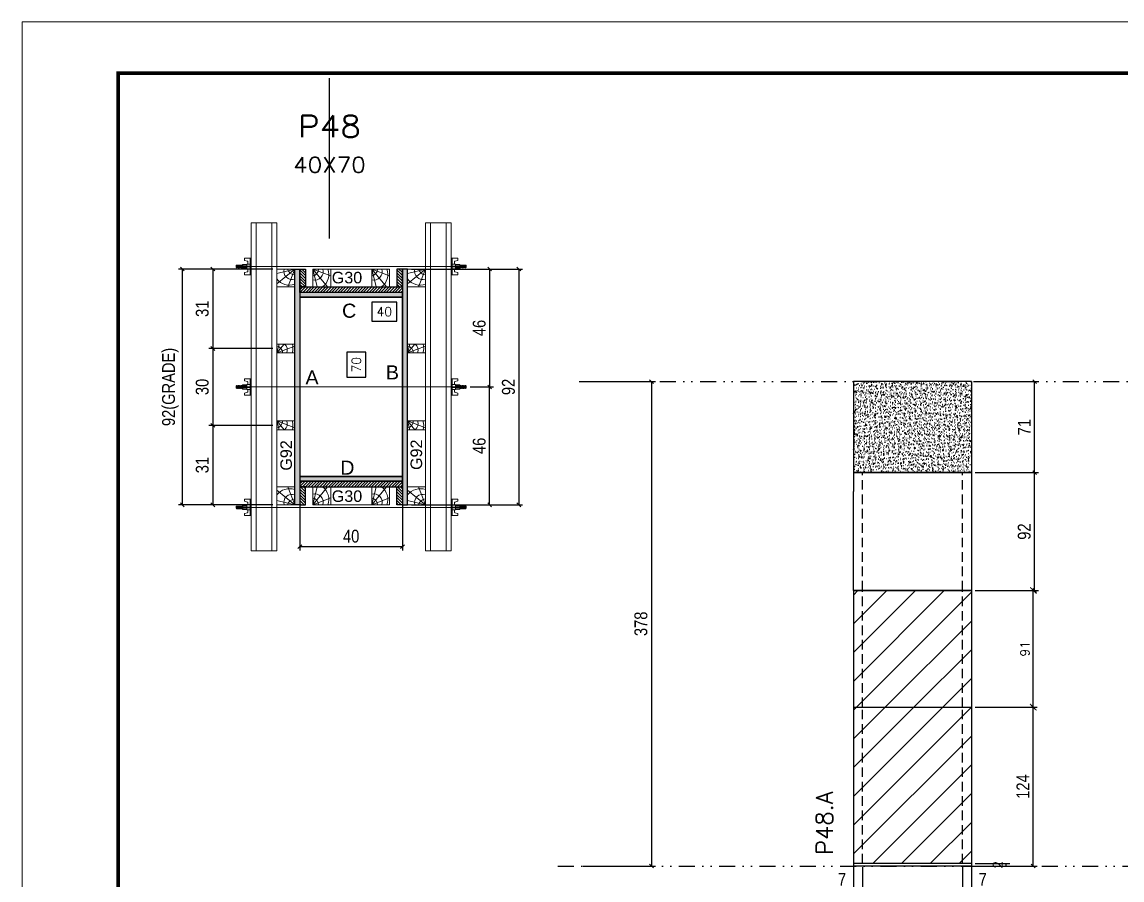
# Model space of a CAD drawing. Extents: x 2949 to 9203, y -16089 to 12527.
# Drawn here: x 2949 to 3807, y 6114 to 6784 of the extents above; entities that cross this region are included whole.
import ezdxf
from ezdxf.enums import TextEntityAlignment as Align

# ---------------------------------------------------------------- set-up
doc = ezdxf.new("R2010")
doc.units = 0
for name, pattern in [('DASHED', [0.75, 0.5, -0.25]), ('DIVIDE2', [0.625, 0.25, -0.125, 0, -0.125, 0, -0.125]), ('HIDDEN', [0.375, 0.25, -0.125])]:
    doc.linetypes.add(name, pattern=pattern)
for name, color, linetype in [('CHAPA', 1, 'Continuous'), ('COTA', 241, 'Continuous'), ('MEIO_PONT', 93, 'Continuous'), ('Nível', 160, 'Continuous'), ('Painéis', 200, 'Continuous'), ('SARRAFO', 251, 'Continuous'), ('Sarrafo de Pressão', 42, 'HIDDEN'), ('Texto de Titulo', 7, 'Continuous'), ('Texto Qtd Sarr', 242, 'Continuous'), ('TEXTO_GERAL', 7, 'Continuous')]:
    doc.layers.add(name, color=color, linetype=linetype)
for name, color, linetype, lineweight in [('Folhas', 255, 'Continuous', 9), ('Hachura', 251, 'Continuous', 9), ('Madeira', 126, 'Continuous', 18), ('Perfil Metálico', 224, 'Continuous', 18), ('SARRAFO DE PRESSAO', 251, 'DASHED', 9), ('Texto Seção', 7, 'Continuous', 15)]:
    doc.layers.add(name, color=color, linetype=linetype, lineweight=lineweight)
doc.styles.add('ARIAL', font='arial.ttf')
doc.styles.add('COTA TECNICA', font='techl___.ttf', dxfattribs={"height": 10})
doc.styles.add('COTA TECNICA 2X', font='techl___.ttf', dxfattribs={"height": 10})
doc.styles.add('COTA TECNICA-50', font='techl___.ttf', dxfattribs={"height": 10})
doc.styles.add('REGUA-120', font='ROMANS.shx', dxfattribs={"height": 15})
doc.styles.add('ROMANS', font='romans.shx')
doc.styles.add('SANSSERIF', font='sas_____.pfb')
doc.dimstyles.new('COTA PAINEL-50', dxfattribs={"dimtxt": 10, "dimasz": 3, "dimexe": 3, "dimexo": 3, "dimgap": 3, "dimtad": 1, "dimdec": 1, "dimzin": 12, "dimdsep": 46, "dimtxsty": 'COTA TECNICA-50', "dimblk1": 'OBLIQUE', "dimblk2": 'OBLIQUE', "dimsah": 1, "dimcen": 0.9, "dimclrd": 4, "dimclre": 4, "dimclrt": 240, "dimadec": 1, "dimazin": 3, "dimtfac": 1, "dimtdec": 1, "dimtmove": 0, "dimatfit": 3, "dimfxl": 1, "dimtolj": 1, "dimtzin": 12, "dimarcsym": 0})
doc.dimstyles.new('Cota Paínel', dxfattribs={"dimtxt": 7, "dimasz": 5, "dimexe": 3, "dimexo": 3, "dimgap": 3, "dimtad": 1, "dimdec": 1, "dimzin": 12, "dimdsep": 46, "dimtxsty": 'ROMANS', "dimblk": 'ARCHTICK', "dimcen": 0, "dimclrd": 4, "dimclre": 4, "dimclrt": 1, "dimadec": 1, "dimazin": 3, "dimtfac": 1, "dimtdec": 1, "dimtmove": 0, "dimatfit": 3, "dimldrblk": 'OBLIQUE', "dimfxl": 1, "dimtolj": 1, "dimtzin": 12, "dimarcsym": 0})
doc.dimstyles.new('PAINEL', dxfattribs={"dimtxt": 10, "dimasz": 3, "dimexe": 3, "dimexo": 3, "dimgap": 3, "dimtad": 1, "dimdec": 1, "dimzin": 12, "dimdsep": 46, "dimtxsty": 'COTA TECNICA', "dimblk1": 'OBLIQUE', "dimblk2": 'OBLIQUE', "dimsah": 1, "dimcen": 0.9, "dimclrd": 4, "dimclre": 4, "dimclrt": 240, "dimadec": 1, "dimazin": 3, "dimtfac": 1, "dimtdec": 1, "dimtmove": 0, "dimatfit": 3, "dimfxl": 1, "dimtolj": 1, "dimtzin": 12, "dimarcsym": 0})
doc.dimstyles.new('SECAO PILAR', dxfattribs={"dimtxt": 10, "dimasz": 3, "dimexe": 3, "dimexo": 3, "dimgap": 3, "dimtad": 1, "dimdec": 1, "dimlfac": 0.5, "dimzin": 12, "dimdsep": 46, "dimtxsty": 'COTA TECNICA 2X', "dimblk1": 'OBLIQUE', "dimblk2": 'OBLIQUE', "dimsah": 1, "dimcen": 0.9, "dimclrd": 256, "dimclre": 256, "dimclrt": 256, "dimadec": 1, "dimazin": 3, "dimtfac": 1, "dimtdec": 1, "dimtmove": 0, "dimatfit": 3, "dimfxl": 1, "dimtolj": 1, "dimtzin": 12, "dimarcsym": 0})
doc.dimstyles.new('SECÇÃO 2', dxfattribs={"dimtxt": 7, "dimasz": 6, "dimexe": 0.18, "dimexo": 2, "dimgap": -4, "dimtad": 3, "dimdec": 1, "dimlfac": 0.5, "dimzin": 12, "dimdsep": 46, "dimtxsty": 'ROMANS', "dimblk": 'ARCHTICK', "dimcen": 0.09, "dimse1": 1, "dimse2": 1, "dimsd1": 1, "dimsd2": 1, "dimclrd": 180, "dimclre": 5, "dimclrt": 1, "dimadec": 0, "dimazin": 3, "dimtfac": 1, "dimtdec": 1, "dimtofl": 0, "dimtmove": 0, "dimatfit": 3, "dimldrblk": 'ARCHTICK', "dimfxl": 1, "dimtolj": 1, "dimtzin": 0, "dimarcsym": 0})

# ---------------------------------------------------------------- blocks, each defined once
blk = doc.blocks.new('9999999999')
at = {"layer": 'Folhas'}
blk.add_lwpolyline([(98138.98, 34190.21), (99623.98, 34190.21), (99623.98, 35240.21), (98138.98, 35240.21)], close=True, dxfattribs=at)
at = {"layer": 'Folhas', "color": 30, "const_width": 3}
blk.add_lwpolyline([(98213.98, 34230.21), (99583.98, 34230.21), (99583.98, 35200.21), (98213.98, 35200.21)], close=True, dxfattribs=at)
blk = doc.blocks.new('*D633')
at = {"layer": 'COTA', "color": 180, "lineweight": -2, "transparency": 16777216}
for p, q in [((3217.34, 6526.07), (3202.34, 6526.07)), ((3202.34, 6526.07), (3202.34, 6506.74)), ((3217.34, 6506.74), (3217.34, 6526.07)), ((3202.34, 6506.74), (3217.34, 6506.74))]:
    blk.add_line(p, q, dxfattribs=at)
at = {"layer": 'Defpoints', "color": 0, "transparency": 16777216}
for p in [(3165.83, 6569.04), (3165.83, 6429.04), (3221.34, 6429.04)]:
    blk.add_point(p, dxfattribs=at)
at = {"layer": 'COTA', "color": 1, "transparency": 16777216, "insert": (3209.84, 6516.41), "char_height": 7, "attachment_point": 5, "rotation": 90, "style": 'ROMANS'}
blk.add_mtext('\\A1;70', dxfattribs=at)
blk = doc.blocks.new('_ArchTick')
at = {"color": 0, "linetype": 'ByBlock', "const_width": 0.15}
blk.add_lwpolyline([(-0.5, -0.5), (0.5, 0.5)], dxfattribs=at)
blk = doc.blocks.new('_Oblique')
at = {"color": 0, "linetype": 'ByBlock', "lineweight": -2}
blk.add_line((-0.5, -0.5), (0.5, 0.5), dxfattribs=at)
blk = doc.blocks.new('*D634')
at = {"layer": 'COTA', "lineweight": -2, "transparency": 16777216}
for p, q in [((3252.83, 6591.04), (3339.6, 6591.04)), ((3336.6, 6591.04), (3336.6, 6407.04)), ((3252.83, 6407.04), (3339.6, 6407.04))]:
    blk.add_line(p, q, dxfattribs=at)
at = {"layer": 'Defpoints', "color": 0, "transparency": 16777216}
for p in [(3249.83, 6591.04), (3249.83, 6407.04), (3336.6, 6407.04)]:
    blk.add_point(p, dxfattribs=at)
at = {"layer": 'COTA', "lineweight": -2, "transparency": 16777216, "xscale": 3, "yscale": 3, "zscale": 3}
for p, rotation in [((3336.6, 6591.04), 90), ((3336.6, 6407.04), 270)]:
    blk.add_blockref('_Oblique', p, dxfattribs=dict(at, rotation=rotation))
at = {"layer": 'COTA', "transparency": 16777216, "insert": (3328.52, 6499.04), "char_height": 10, "attachment_point": 5, "rotation": 90, "style": 'COTA TECNICA 2X'}
blk.add_mtext('\\A1;92', dxfattribs=at)
blk = doc.blocks.new('*D635')
at = {"layer": 'COTA', "lineweight": -2, "transparency": 16777216}
for p, q in [((3286.83, 6591.04), (3316.83, 6591.04)), ((3313.83, 6591.04), (3313.83, 6499.04)), ((3298.63, 6499.04), (3316.83, 6499.04))]:
    blk.add_line(p, q, dxfattribs=at)
at = {"layer": 'Defpoints', "color": 0, "transparency": 16777216}
for p in [(3283.83, 6591.04), (3295.63, 6499.04), (3313.83, 6499.04)]:
    blk.add_point(p, dxfattribs=at)
at = {"layer": 'COTA', "lineweight": -2, "transparency": 16777216, "xscale": 3, "yscale": 3, "zscale": 3}
for p, rotation in [((3313.83, 6591.04), 90), ((3313.83, 6499.04), 270)]:
    blk.add_blockref('_Oblique', p, dxfattribs=dict(at, rotation=rotation))
at = {"layer": 'COTA', "transparency": 16777216, "insert": (3305.73, 6545.04), "char_height": 10, "attachment_point": 5, "rotation": 90, "style": 'COTA TECNICA 2X'}
blk.add_mtext('\\A1;46', dxfattribs=at)
blk = doc.blocks.new('*D636')
at = {"layer": 'COTA', "lineweight": -2, "transparency": 16777216}
for p, q in [((3298.63, 6499.04), (3316.83, 6499.04)), ((3313.83, 6407.04), (3313.83, 6499.04)), ((3286.83, 6407.04), (3316.83, 6407.04))]:
    blk.add_line(p, q, dxfattribs=at)
at = {"layer": 'Defpoints', "color": 0, "transparency": 16777216}
for p in [(3295.63, 6499.04), (3313.83, 6499.04), (3283.83, 6407.04)]:
    blk.add_point(p, dxfattribs=at)
at = {"layer": 'COTA', "lineweight": -2, "transparency": 16777216, "xscale": 3, "yscale": 3, "zscale": 3}
for p, rotation in [((3313.83, 6499.04), 90), ((3313.83, 6407.04), 270)]:
    blk.add_blockref('_Oblique', p, dxfattribs=dict(at, rotation=rotation))
at = {"layer": 'COTA', "transparency": 16777216, "insert": (3305.73, 6453.04), "char_height": 10, "attachment_point": 5, "rotation": 90, "style": 'COTA TECNICA 2X'}
blk.add_mtext('\\A1;46', dxfattribs=at)
blk = doc.blocks.new('*D637')
at = {"layer": 'COTA', "color": 180, "lineweight": -2, "transparency": 16777216}
for p, q in [((3241.33, 6565.24), (3222, 6565.24)), ((3222, 6565.24), (3222, 6550.24)), ((3241.33, 6550.24), (3241.33, 6565.24)), ((3222, 6550.24), (3241.33, 6550.24))]:
    blk.add_line(p, q, dxfattribs=at)
at = {"layer": 'Defpoints', "color": 0, "transparency": 16777216}
for p in [(3165.83, 6569.04), (3245.83, 6569.04), (3245.83, 6546.24)]:
    blk.add_point(p, dxfattribs=at)
at = {"layer": 'COTA', "color": 1, "transparency": 16777216, "insert": (3231.66, 6557.74), "char_height": 7, "attachment_point": 5, "style": 'ROMANS'}
blk.add_mtext('\\A1;40', dxfattribs=at)
blk = doc.blocks.new('titulo1')
at = {"layer": 'Defpoints', "color": 252, "linetype": 'HIDDEN', "ltscale": 2}
blk.add_line((0, 0), (0, 125), dxfattribs=at)
at = {"layer": 'Defpoints', "style": 'ROMANS', "oblique": 15}
blk.add_attdef('FOLHA', text='', height=10, dxfattribs=at).set_placement((0, 15.58), align=Align.MIDDLE_CENTER)
at = {"layer": 'Texto Qtd Sarr', "color": 3, "style": 'ROMANS', "oblique": 15}
for tag, height, p in [('TITULO', 17, (0, 71.45)), ('SEÇÃO', 12, (0, 41.55))]:
    blk.add_attdef(tag, text='', height=height, dxfattribs=at).set_placement(p, align=Align.MIDDLE_CENTER)
blk = doc.blocks.new('PONTALETE')
at = {"layer": 'Madeira'}
for q in [(2.71, 7), (7, 5.76), (7, 1.74)]:
    blk.add_line((0, 0), q, dxfattribs=at)
blk.add_lwpolyline([(0, 0), (7, 0), (7, 7), (0, 7)], close=True, dxfattribs=at)
for centre, radius, start, end in [((2.04, 0.06), 6.23, 37.2818, 109.0913), ((1.09, 0.9), 3.19, 343.603, 109.9847), ((-0.21, -0.78), 3.09, 14.6322, 86.0383)]:
    blk.add_arc(centre, radius, start, end, dxfattribs=at)
blk = doc.blocks.new('*D638')
at = {"layer": 'COTA', "lineweight": -2, "transparency": 16777216}
for p, q in [((3144.83, 6591.04), (3071.05, 6591.04)), ((3074.05, 6591.04), (3074.05, 6407.04)), ((3144.83, 6407.04), (3071.05, 6407.04))]:
    blk.add_line(p, q, dxfattribs=at)
at = {"layer": 'Defpoints', "color": 0, "transparency": 16777216}
for p in [(3147.83, 6591.04), (3074.05, 6407.04), (3147.83, 6407.04)]:
    blk.add_point(p, dxfattribs=at)
at = {"layer": 'COTA', "lineweight": -2, "transparency": 16777216, "xscale": 3, "yscale": 3, "zscale": 3}
for p, rotation in [((3074.05, 6591.04), 90), ((3074.05, 6407.04), 270)]:
    blk.add_blockref('_Oblique', p, dxfattribs=dict(at, rotation=rotation))
at = {"layer": 'COTA', "transparency": 16777216, "insert": (3064.83, 6499.04), "char_height": 10, "attachment_point": 5, "rotation": 90, "style": 'COTA TECNICA 2X'}
blk.add_mtext('\\A1;92(GRADE)', dxfattribs=at)
blk = doc.blocks.new('MEIO PONTALETE')
at = {"layer": 'Madeira'}
for q in [(2.71, 7), (3.5, 2.88), (3.5, 0.87)]:
    blk.add_line((0, 0), q, dxfattribs=at)
blk.add_lwpolyline([(0, 0), (3.5, 0), (3.5, 7), (0, 7)], close=True, dxfattribs=at)
for centre, radius, start, end in [((2.04, 0.06), 6.23, 76.4499, 109.0913), ((1.09, 0.9), 3.19, 40.9063, 109.9847), ((-0.21, -0.78), 3.09, 14.6322, 86.0383)]:
    blk.add_arc(centre, radius, start, end, dxfattribs=at)
blk = doc.blocks.new('*D639')
at = {"layer": 'COTA', "lineweight": -2, "transparency": 16777216}
for p, q in [((3144.83, 6469.04), (3094.89, 6469.04)), ((3097.89, 6469.04), (3097.89, 6407.04)), ((3144.83, 6407.04), (3094.89, 6407.04))]:
    blk.add_line(p, q, dxfattribs=at)
at = {"layer": 'Defpoints', "color": 0, "transparency": 16777216}
for p in [(3147.83, 6469.04), (3097.89, 6407.04), (3147.83, 6407.04)]:
    blk.add_point(p, dxfattribs=at)
at = {"layer": 'COTA', "lineweight": -2, "transparency": 16777216, "xscale": 3, "yscale": 3, "zscale": 3}
for p, rotation in [((3097.89, 6469.04), 90), ((3097.89, 6407.04), 270)]:
    blk.add_blockref('_Oblique', p, dxfattribs=dict(at, rotation=rotation))
at = {"layer": 'COTA', "transparency": 16777216, "insert": (3089.67, 6438.04), "char_height": 10, "attachment_point": 5, "rotation": 90, "style": 'COTA TECNICA 2X'}
blk.add_mtext('\\A1;31', dxfattribs=at)
blk = doc.blocks.new('C')
at = {"layer": 'Hachura', "color": 0}
for p, q in [((0, 3.22), (0, -3.22)), ((0.45, 3.22), (0, 3.22)), ((0.46, 3.16), (0, 3.16)), ((0.46, 3.05), (0, 3.05)), ((0.46, 2.88), (0, 2.88)), ((0, 2.75), (0, -1.16)), ((0.46, 2.65), (0, 2.65)), ((0.46, 2.23), (0, 2.23)), ((0.46, 1.51), (0, 1.51)), ((0.39, 0.49), (0.17, 0.49)), ((0.45, -3.23), (0.45, 3.22)), ((0.45, 3.22), (2.58, 3.22)), ((1.74, 0.97), (0.45, 0.97)), ((1.45, 0.1), (0.45, 0.1)), ((1.35, 1.94), (1.35, 0.96)), ((2.58, 2.39), (1.47, 2.09)), ((1.74, -0.97), (1.74, 0.97)), ((1.74, 0.97), (1.74, 0.84)), ((1.74, 0.97), (1.74, 0.84)), ((1.74, 0.84), (3.35, 0.84)), ((3.35, 0.45), (1.74, 0.45)), ((2.58, 3.22), (2.58, 2.39)), ((3.32, 0.84), (3.32, -0.84)), ((3.35, 0.84), (3.35, -0.84)), ((3.68, 0.45), (3.35, 0.45)), ((3.84, -0.52), (3.35, 0.45)), ((3.35, 0.06), (3.67, -0.57)), ((3.68, 0.45), (4.16, -0.52)), ((3.72, 0.5), (4.25, -0.57)), ((4.37, -0.55), (3.83, 0.53)), ((4.15, 0.45), (3.93, 0.45)), ((4.42, -0.52), (3.93, 0.45)), ((4.15, 0.45), (4.26, 0.45)), ((4.26, 0.45), (4.74, -0.52)), ((4.3, 0.5), (4.83, -0.57)), ((4.95, -0.55), (4.41, 0.53)), ((4.51, 0.45), (4.84, 0.45)), ((5, -0.52), (4.51, 0.45)), ((4.84, 0.45), (5.32, -0.52)), ((4.88, 0.5), (5.41, -0.57)), ((5.53, -0.55), (4.99, 0.53)), ((5.58, -0.52), (5.09, 0.45)), ((5.42, 0.45), (5.09, 0.45)), ((5.58, -0.52), (5.09, 0.45)), ((5.42, 0.45), (5.74, -0.19)), ((5.46, 0.5), (5.74, -0.07)), ((5.74, 0.19), (5.57, 0.53)), ((5.74, 0.32), (5.68, 0.45)), ((5.68, 0.45), (5.74, 0.45)), ((5.74, 0.45), (5.9, 0.29)), ((5.74, 0.45), (5.74, -0.52)), ((5.9, -0.36), (5.9, 0.29)), ((0.45, 0), (0, 0)), ((0.46, -1.52), (0, -1.52)), ((0.46, -2.23), (0, -2.23)), ((0.46, -2.65), (0, -2.65)), ((0.46, -2.88), (0, -2.88)), ((0.46, -3.05), (0, -3.05)), ((0.46, -3.16), (0, -3.16)), ((0, -3.22), (2.57, -3.22)), ((0.08, -0.48), (0.29, -0.48)), ((0.29, -0.48), (0.4, -0.48)), ((0.45, 0), (0.45, -0.97)), ((0.45, -0.16), (1.45, -0.16)), ((0.45, -0.65), (0.45, -0.32)), ((0.45, -3.23), (0.45, -0.65)), ((0.45, -0.97), (1.74, -0.97)), ((1.35, -1.94), (1.35, -0.97)), ((2.58, -2.39), (1.47, -2.1)), ((3.35, -0.32), (1.74, -0.32)), ((3.35, -0.84), (1.74, -0.84)), ((2.58, -3.23), (2.58, -2.39)), ((3.35, -0.07), (3.58, -0.52)), ((3.35, -0.52), (3.58, -0.52)), ((3.84, -0.52), (4.16, -0.52)), ((4.42, -0.52), (4.74, -0.52)), ((4.63, -0.52), (4.74, -0.52)), ((5, -0.52), (5.32, -0.52)), ((5.58, -0.52), (5.74, -0.52)), ((5.74, -0.52), (5.9, -0.36)), ((5.74, -0.52), (5.74, -0.52))]:
    blk.add_line(p, q, dxfattribs=at)
for centre, radius, start, end in [((1.52, 1.94), 0.161, 104.7436, 180), ((1.44, -0.03), 0.129, 272.695, 87.305), ((3.81, 0.39), 0.143, 25.5688, 154.4312), ((4.39, 0.39), 0.143, 25.5688, 154.4312), ((4.97, 0.39), 0.143, 25.5688, 154.4312), ((5.55, 0.39), 0.143, 25.5688, 154.4312), ((0.17, -0.37), 0.174, 221.744, 317.8592), ((1.52, -1.94), 0.161, 180, 255.2564), ((3.71, -0.4), 0.174, 222.1408, 318.256), ((4.29, -0.4), 0.174, 222.1408, 318.256), ((4.87, -0.4), 0.174, 222.1408, 318.256), ((5.45, -0.4), 0.174, 222.1408, 318.256), ((5.61, -0.4), 0.174, 317.8592, 318.256)]:
    blk.add_arc(centre, radius, start, end, dxfattribs=at)
blk = doc.blocks.new('*D640')
at = {"layer": 'COTA', "lineweight": -2, "transparency": 16777216}
for p, q in [((3144.83, 6591.04), (3094.89, 6591.04)), ((3097.89, 6591.04), (3097.89, 6529.04)), ((3144.83, 6529.04), (3094.89, 6529.04))]:
    blk.add_line(p, q, dxfattribs=at)
at = {"layer": 'Defpoints', "color": 0, "transparency": 16777216}
for p in [(3147.83, 6591.04), (3097.89, 6529.04), (3147.83, 6529.04)]:
    blk.add_point(p, dxfattribs=at)
at = {"layer": 'COTA', "lineweight": -2, "transparency": 16777216, "xscale": 3, "yscale": 3, "zscale": 3}
for p, rotation in [((3097.89, 6591.04), 90), ((3097.89, 6529.04), 270)]:
    blk.add_blockref('_Oblique', p, dxfattribs=dict(at, rotation=rotation))
at = {"layer": 'COTA', "transparency": 16777216, "insert": (3089.67, 6560.04), "char_height": 10, "attachment_point": 5, "rotation": 90, "style": 'COTA TECNICA 2X'}
blk.add_mtext('\\A1;31', dxfattribs=at)
blk = doc.blocks.new('*D641')
at = {"layer": 'COTA', "lineweight": -2, "transparency": 16777216}
for p, q in [((3144.83, 6529.04), (3094.89, 6529.04)), ((3097.89, 6529.04), (3097.89, 6469.04)), ((3144.83, 6469.04), (3094.89, 6469.04))]:
    blk.add_line(p, q, dxfattribs=at)
at = {"layer": 'Defpoints', "color": 0, "transparency": 16777216}
for p in [(3147.83, 6529.04), (3097.89, 6469.04), (3147.83, 6469.04)]:
    blk.add_point(p, dxfattribs=at)
at = {"layer": 'COTA', "lineweight": -2, "transparency": 16777216, "xscale": 3, "yscale": 3, "zscale": 3}
for p, rotation in [((3097.89, 6529.04), 90), ((3097.89, 6469.04), 270)]:
    blk.add_blockref('_Oblique', p, dxfattribs=dict(at, rotation=rotation))
at = {"layer": 'COTA', "transparency": 16777216, "insert": (3089.67, 6499.04), "char_height": 10, "attachment_point": 5, "rotation": 90, "style": 'COTA TECNICA 2X'}
blk.add_mtext('\\A1;30', dxfattribs=at)
blk = doc.blocks.new('*D655')
at = {"layer": 'COTA', "lineweight": -2, "transparency": 16777216}
for p, q in [((3165.83, 6422.44), (3165.83, 6371.4)), ((3245.83, 6422.44), (3245.83, 6371.4)), ((3165.83, 6374.4), (3245.83, 6374.4))]:
    blk.add_line(p, q, dxfattribs=at)
at = {"layer": 'Defpoints', "color": 0, "transparency": 16777216}
for p in [(3165.83, 6425.44), (3245.83, 6425.44), (3245.83, 6374.4)]:
    blk.add_point(p, dxfattribs=at)
at = {"layer": 'COTA', "lineweight": -2, "transparency": 16777216, "xscale": 3, "yscale": 3, "zscale": 3, "rotation": 180}
blk.add_blockref('_Oblique', (3165.83, 6374.4), dxfattribs=at)
at = {"layer": 'COTA', "lineweight": -2, "transparency": 16777216, "xscale": 3, "yscale": 3, "zscale": 3}
blk.add_blockref('_Oblique', (3245.83, 6374.4), dxfattribs=at)
at = {"layer": 'COTA', "transparency": 16777216, "insert": (3205.83, 6382.5), "char_height": 10, "attachment_point": 5, "style": 'COTA TECNICA 2X'}
blk.add_mtext('\\A1;40', dxfattribs=at)
blk = doc.blocks.new('*D626')
at = {"layer": 'COTA', "color": 4, "linetype": 'ByBlock', "lineweight": -2, "transparency": 16777216}
for p, q in [((3386.69, 6503.17), (3443.11, 6503.17)), ((3440.11, 6503.17), (3440.11, 6125.14)), ((3386.69, 6125.14), (3443.11, 6125.14))]:
    blk.add_line(p, q, dxfattribs=at)
at = {"layer": 'Defpoints', "color": 0, "linetype": 'ByBlock', "transparency": 16777216}
for p in [(3383.69, 6503.17), (3383.69, 6125.14), (3440.11, 6125.14)]:
    blk.add_point(p, dxfattribs=at)
at = {"layer": 'COTA', "color": 4, "linetype": 'ByBlock', "lineweight": -2, "transparency": 16777216, "xscale": 3, "yscale": 3, "zscale": 3}
for p, rotation in [((3440.11, 6503.17), 90), ((3440.11, 6125.14), 270)]:
    blk.add_blockref('_Oblique', p, dxfattribs=dict(at, rotation=rotation))
at = {"layer": 'COTA', "color": 240, "linetype": 'ByBlock', "transparency": 16777216, "insert": (3431.87, 6314.15), "char_height": 10, "attachment_point": 5, "rotation": 90, "style": 'COTA TECNICA'}
blk.add_mtext('\\A1;378', dxfattribs=at)
blk = doc.blocks.new('*D651')
at = {"layer": 'COTA', "color": 4, "linetype": 'ByBlock', "lineweight": -2, "transparency": 16777216}
for p, q in [((3692.64, 6432.17), (3742.01, 6432.17)), ((3739.01, 6340.14), (3739.01, 6432.17)), ((3692.64, 6340.14), (3742.01, 6340.14))]:
    blk.add_line(p, q, dxfattribs=at)
at = {"layer": 'Defpoints', "color": 0, "linetype": 'ByBlock', "transparency": 16777216}
for p in [(3689.64, 6432.17), (3739.01, 6432.17), (3689.64, 6340.14)]:
    blk.add_point(p, dxfattribs=at)
at = {"layer": 'COTA', "color": 4, "linetype": 'ByBlock', "lineweight": -2, "transparency": 16777216, "xscale": 3, "yscale": 3, "zscale": 3}
for p, rotation in [((3739.01, 6432.17), 90), ((3739.01, 6340.14), 270)]:
    blk.add_blockref('_Oblique', p, dxfattribs=dict(at, rotation=rotation))
at = {"layer": 'COTA', "color": 240, "linetype": 'ByBlock', "transparency": 16777216, "insert": (3730.92, 6386.15), "char_height": 10, "attachment_point": 5, "rotation": 90, "style": 'COTA TECNICA'}
blk.add_mtext('\\A1;92', dxfattribs=at)
blk = doc.blocks.new('*D652')
at = {"layer": 'COTA', "color": 4, "linetype": 'ByBlock', "lineweight": -2, "transparency": 16777216}
for p, q in [((3692.64, 6503.17), (3742.01, 6503.17)), ((3739.01, 6432.17), (3739.01, 6503.17)), ((3692.64, 6432.17), (3742.01, 6432.17))]:
    blk.add_line(p, q, dxfattribs=at)
at = {"layer": 'Defpoints', "color": 0, "linetype": 'ByBlock', "transparency": 16777216}
for p in [(3689.64, 6503.17), (3739.01, 6503.17), (3689.64, 6432.17)]:
    blk.add_point(p, dxfattribs=at)
at = {"layer": 'COTA', "color": 4, "linetype": 'ByBlock', "lineweight": -2, "transparency": 16777216, "xscale": 3, "yscale": 3, "zscale": 3}
for p, rotation in [((3739.01, 6503.17), 90), ((3739.01, 6432.17), 270)]:
    blk.add_blockref('_Oblique', p, dxfattribs=dict(at, rotation=rotation))
at = {"layer": 'COTA', "color": 240, "linetype": 'ByBlock', "transparency": 16777216, "insert": (3730.94, 6467.67), "char_height": 10, "attachment_point": 5, "rotation": 90, "style": 'COTA TECNICA'}
blk.add_mtext('\\A1;71', dxfattribs=at)
blk = doc.blocks.new('*D621')
at = {"layer": 'COTA', "color": 4, "linetype": 'ByBlock', "lineweight": -2, "transparency": 16777216}
for p, q in [((3692.64, 6249.14), (3740.9, 6249.14)), ((3737.9, 6125.14), (3737.9, 6249.14)), ((3692.64, 6125.14), (3740.9, 6125.14))]:
    blk.add_line(p, q, dxfattribs=at)
at = {"layer": 'Defpoints', "color": 0, "linetype": 'ByBlock', "transparency": 16777216}
for p in [(3689.64, 6249.14), (3737.9, 6249.14), (3689.64, 6125.14)]:
    blk.add_point(p, dxfattribs=at)
at = {"layer": 'COTA', "color": 4, "linetype": 'ByBlock', "lineweight": -2, "transparency": 16777216, "xscale": 3, "yscale": 3, "zscale": 3}
for p, rotation in [((3737.9, 6249.14), 90), ((3737.9, 6125.14), 270)]:
    blk.add_blockref('_Oblique', p, dxfattribs=dict(at, rotation=rotation))
at = {"layer": 'COTA', "color": 240, "linetype": 'ByBlock', "transparency": 16777216, "insert": (3729.83, 6187.14), "char_height": 10, "attachment_point": 5, "rotation": 90, "style": 'COTA TECNICA'}
blk.add_mtext('\\A1;124', dxfattribs=at)
blk = doc.blocks.new('*D623')
at = {"layer": 'COTA', "color": 4, "lineweight": -2, "transparency": 16777216}
for p, q in [((3597.64, 6124.14), (3597.64, 6069.97)), ((3689.64, 6124.14), (3689.64, 6069.97)), ((3597.64, 6072.97), (3689.64, 6072.97))]:
    blk.add_line(p, q, dxfattribs=at)
at = {"layer": 'Defpoints', "color": 0, "transparency": 16777216}
for p in [(3597.64, 6127.14), (3689.64, 6127.14), (3689.64, 6072.97)]:
    blk.add_point(p, dxfattribs=at)
at = {"layer": 'COTA', "color": 4, "lineweight": -2, "transparency": 16777216, "xscale": 3, "yscale": 3, "zscale": 3, "rotation": 180}
blk.add_blockref('_Oblique', (3597.64, 6072.97), dxfattribs=at)
at = {"layer": 'COTA', "color": 4, "lineweight": -2, "transparency": 16777216, "xscale": 3, "yscale": 3, "zscale": 3}
blk.add_blockref('_Oblique', (3689.64, 6072.97), dxfattribs=at)
at = {"layer": 'COTA', "color": 240, "transparency": 16777216, "insert": (3643.64, 6081.05), "char_height": 10, "attachment_point": 5, "style": 'COTA TECNICA'}
blk.add_mtext('\\A1;92', dxfattribs=at)
blk = doc.blocks.new('*D624')
at = {"layer": 'COTA', "color": 4, "lineweight": -2, "transparency": 16777216}
for p, q in [((3682.64, 6124.14), (3682.64, 6103.63)), ((3689.64, 6122.14), (3689.64, 6103.63)), ((3682.64, 6106.63), (3689.64, 6106.63)), ((3689.64, 6106.63), (3704.38, 6106.63))]:
    blk.add_line(p, q, dxfattribs=at)
at = {"layer": 'Defpoints', "color": 0, "transparency": 16777216}
for p in [(3682.64, 6127.14), (3689.64, 6125.14), (3689.64, 6106.63)]:
    blk.add_point(p, dxfattribs=at)
at = {"layer": 'COTA', "color": 4, "lineweight": -2, "transparency": 16777216, "xscale": 3, "yscale": 3, "zscale": 3, "rotation": 180}
blk.add_blockref('_Oblique', (3682.64, 6106.63), dxfattribs=at)
at = {"layer": 'COTA', "color": 4, "lineweight": -2, "transparency": 16777216, "xscale": 3, "yscale": 3, "zscale": 3}
blk.add_blockref('_Oblique', (3689.64, 6106.63), dxfattribs=at)
at = {"layer": 'COTA', "color": 240, "transparency": 16777216, "insert": (3698.51, 6114.71), "char_height": 10, "attachment_point": 5, "style": 'COTA TECNICA-50'}
blk.add_mtext('\\A1;7', dxfattribs=at)
blk = doc.blocks.new('*D625')
at = {"layer": 'COTA', "color": 4, "lineweight": -2, "transparency": 16777216}
for p, q in [((3597.64, 6122.14), (3597.64, 6103.63)), ((3604.64, 6124.14), (3604.64, 6103.63)), ((3597.64, 6106.63), (3582.91, 6106.63)), ((3604.64, 6106.63), (3597.64, 6106.63))]:
    blk.add_line(p, q, dxfattribs=at)
at = {"layer": 'Defpoints', "color": 0, "transparency": 16777216}
for p in [(3604.64, 6127.14), (3597.64, 6125.14), (3597.64, 6106.63)]:
    blk.add_point(p, dxfattribs=at)
at = {"layer": 'COTA', "color": 4, "lineweight": -2, "transparency": 16777216, "xscale": 3, "yscale": 3, "zscale": 3, "rotation": 180}
blk.add_blockref('_Oblique', (3597.64, 6106.63), dxfattribs=at)
at = {"layer": 'COTA', "color": 4, "lineweight": -2, "transparency": 16777216, "xscale": 3, "yscale": 3, "zscale": 3}
blk.add_blockref('_Oblique', (3604.64, 6106.63), dxfattribs=at)
at = {"layer": 'COTA', "color": 240, "transparency": 16777216, "insert": (3588.78, 6114.71), "char_height": 10, "attachment_point": 5, "style": 'COTA TECNICA-50'}
blk.add_mtext('\\A1;7', dxfattribs=at)
blk = doc.blocks.new('*D647')
at = {"layer": 'COTA', "color": 4, "lineweight": -2, "transparency": 16777216}
for p, q in [((3692.64, 6340.14), (3740.9, 6340.14)), ((3737.9, 6249.14), (3737.9, 6340.14)), ((3692.64, 6249.14), (3740.9, 6249.14))]:
    blk.add_line(p, q, dxfattribs=at)
at = {"layer": 'Defpoints', "color": 0, "transparency": 16777216}
for p in [(3689.64, 6340.14), (3737.9, 6340.14), (3689.64, 6249.14)]:
    blk.add_point(p, dxfattribs=at)
at = {"layer": 'COTA', "color": 4, "lineweight": -2, "transparency": 16777216, "xscale": 5, "yscale": 5, "zscale": 5}
for p, rotation in [((3737.9, 6340.14), 90), ((3737.9, 6249.14), 270)]:
    blk.add_blockref('_ArchTick', p, dxfattribs=dict(at, rotation=rotation))
at = {"layer": 'COTA', "color": 1, "transparency": 16777216, "insert": (3731.4, 6294.64), "char_height": 7, "attachment_point": 5, "rotation": 90, "style": 'ROMANS'}
blk.add_mtext('\\A1;91', dxfattribs=at)
blk = doc.blocks.new('*D661')
at = {"layer": 'COTA', "color": 4, "lineweight": -2, "transparency": 16777216}
for p, q in [((3692.64, 6127.14), (3719.77, 6127.14)), ((3716.77, 6125.14), (3716.77, 6127.14)), ((3692.64, 6125.14), (3719.77, 6125.14))]:
    blk.add_line(p, q, dxfattribs=at)
at = {"layer": 'Defpoints', "color": 0, "transparency": 16777216}
for p in [(3689.64, 6127.14), (3716.77, 6127.14), (3689.64, 6125.14)]:
    blk.add_point(p, dxfattribs=at)
at = {"layer": 'COTA', "color": 1, "transparency": 16777216, "insert": (3710.27, 6126.14), "char_height": 7, "attachment_point": 5, "rotation": 90, "style": 'ROMANS'}
blk.add_mtext('\\A1;2', dxfattribs=at)

msp = doc.modelspace()

# ---------------------------------------------------------------- hatches: boundary and pattern name
at = {"layer": 'COTA', "linetype": 'ByBlock'}
h = msp.add_hatch(dxfattribs=at)
h.set_pattern_fill('AR-CONC', color=256, scale=0.03)
h.set_pattern_definition([(50, (-130840.4665, -23930.022), (5.46554007, -0.47817257), [0.5715, -6.2865]), (355, (-130840.4665, -23930.022), (-1.05730264, 5.73170536), [0.4572, -5.02921753]), (100.4514447, (-130840.011, -23930.062), (4.40823741, 5.25353256), [0.48570026, -5.34270734]), (46.1842, (-130840.4665, -23928.498), (8.13237123, -1.26126984), [0.85725, -9.42975]), (96.6355576, (-130839.789, -23928.603), (7.122124, 7.42278374), [0.7285507, -8.01406824]), (351.184151, (-130840.4665, -23928.498), (7.122124, 7.42278374), [0.685799, -7.54379196]), (21, (-130839.7045, -23928.879), (4.54843174, -3.06795595), [0.5715, -6.2865]), (326, (-130839.7045, -23928.879), (1.85406085, 5.52563898), [0.4572, -5.0292]), (71.451445, (-130839.3255, -23929.135), (6.40249258, 2.45768307), [0.48570026, -5.34269813]), (37.5, (-130840.4665, -23930.0222), (0.092658098, 2.536651166), [0, -4.96824, 0, -5.1054, 0, -5.04825]), (7.5, (-130840.4665, -23930.0222), (2.004589875, 3.005417245), [0, -2.91084, 0, -4.85394, 0, -1.92405]), (327.5, (-130842.1658, -23930.0222), (4.067717855, -0.17186232), [0, -1.905, 0, -5.9436, 0, -7.8867]), (317.5, (-130842.9278, -23930.0222), (4.44387544, 0.76279473), [0, -2.4765, 0, -3.94716, 0, -5.6007])])
h.paths.add_polyline_path([(3597.64, 6503.17), (3597.64, 6432.17), (3689.64, 6432.17), (3689.64, 6503.17)])
at = {"layer": 'Hachura'}
h = msp.add_hatch(color=256, dxfattribs=at)
h.dxf.hatch_style = 1
h.paths.add_polyline_path([(3165.83, 6407.04), (3161.83, 6407.04), (3161.83, 6591.04), (3165.83, 6591.04)])
h = msp.add_hatch(color=256, dxfattribs=at)
h.dxf.hatch_style = 1
h.paths.add_polyline_path([(3165.83, 6407.04), (3161.83, 6407.04), (3161.83, 6591.04), (3165.83, 6591.04)])
h = msp.add_hatch(dxfattribs=at)
h.set_pattern_fill('ANSI31', color=256, scale=0.5, angle=90, style=0)
h.set_pattern_definition([(135, (-19725.5793, 15714.989), (-1.12253202, -1.12253202), [])])
h.paths.add_polyline_path([(3165.83, 6577.04), (3170.23, 6577.04), (3170.23, 6591.04), (3165.83, 6591.04)])
h = msp.add_hatch(dxfattribs=at)
h.set_pattern_fill('ANSI31', color=256, scale=0.5, angle=90, style=0)
h.set_pattern_definition([(135, (-19683.5793, 15714.989), (-1.12253202, -1.12253202), [])])
h.paths.add_polyline_path([(3245.83, 6577.04), (3241.43, 6577.04), (3241.43, 6591.04), (3245.83, 6591.04)])
h = msp.add_hatch(color=256, dxfattribs=at)
h.dxf.hatch_style = 1
h.paths.add_polyline_path([(3245.83, 6407.04), (3249.83, 6407.04), (3249.83, 6591.04), (3245.83, 6591.04)])
h = msp.add_hatch(color=256, dxfattribs=at)
h.dxf.hatch_style = 1
h.paths.add_polyline_path([(3245.83, 6407.04), (3249.83, 6407.04), (3249.83, 6591.04), (3245.83, 6591.04)])
h = msp.add_hatch(dxfattribs=at)
h.set_pattern_fill('ANSI31', color=256, scale=0.5, style=0)
h.set_pattern_definition([(45, (12339.7807, 29502.0454), (-1.12253202, 1.12253202), [])])
h.paths.add_polyline_path([(3245.83, 6572.64), (3245.83, 6577.04), (3165.83, 6577.04), (3165.83, 6572.64)])
h = msp.add_hatch(color=256, dxfattribs=at)
h.dxf.hatch_style = 1
h.paths.add_polyline_path([(3165.83, 6572.64), (3165.83, 6569.04), (3245.83, 6569.04), (3245.83, 6572.64)])
h = msp.add_hatch(color=256, dxfattribs=at)
h.dxf.hatch_style = 1
h.paths.add_polyline_path([(3165.83, 6572.64), (3165.83, 6569.04), (3245.83, 6569.04), (3245.83, 6572.64)])
h = msp.add_hatch(color=256, dxfattribs=at)
h.dxf.hatch_style = 1
h.paths.add_polyline_path([(3165.83, 6429.04), (3165.83, 6425.44), (3245.83, 6425.44), (3245.83, 6429.04)])
h = msp.add_hatch(color=256, dxfattribs=at)
h.dxf.hatch_style = 1
h.paths.add_polyline_path([(3165.83, 6429.04), (3165.83, 6425.44), (3245.83, 6425.44), (3245.83, 6429.04)])
h = msp.add_hatch(dxfattribs=at)
h.set_pattern_fill('ANSI31', color=256, scale=0.5, style=0)
h.set_pattern_definition([(45, (12339.7807, 29528.0454), (-1.12253202, 1.12253202), [])])
h.paths.add_polyline_path([(3245.83, 6425.44), (3245.83, 6421.04), (3165.83, 6421.04), (3165.83, 6425.44)])
h = msp.add_hatch(dxfattribs=at)
h.set_pattern_fill('ANSI31', color=256, scale=0.5, angle=90, style=0)
h.set_pattern_definition([(135, (-19725.5793, 15909.989), (-1.12253202, -1.12253202), [])])
h.paths.add_polyline_path([(3165.83, 6421.04), (3170.23, 6421.04), (3170.23, 6407.04), (3165.83, 6407.04)])
h = msp.add_hatch(dxfattribs=at)
h.set_pattern_fill('ANSI31', color=256, scale=0.5, angle=90, style=0)
h.set_pattern_definition([(135, (-19683.5793, 15909.989), (-1.12253202, -1.12253202), [])])
h.paths.add_polyline_path([(3245.83, 6421.04), (3241.43, 6421.04), (3241.43, 6407.04), (3245.83, 6407.04)])
at = {"layer": 'Hachura', "linetype": 'ByBlock'}
h = msp.add_hatch(dxfattribs=at)
h.set_pattern_fill('ANSI31', color=256, scale=5)
h.paths.add_polyline_path([(3689.64, 6340.14), (3597.64, 6340.14), (3597.64, 6249.14), (3689.64, 6249.14)])
h = msp.add_hatch(dxfattribs=at)
h.set_pattern_fill('ANSI31', color=256, scale=5)
h.paths.add_polyline_path([(3689.64, 6249.14), (3597.64, 6249.14), (3597.64, 6127.14), (3689.64, 6127.14)])

# ---------------------------------------------------------------- linework, layer by layer
at = {"layer": 'CHAPA'}
for points in [[(3165.83, 6407.04), (3161.83, 6407.04), (3161.83, 6591.04), (3165.83, 6591.04)], [(3165.83, 6407.04), (3161.83, 6407.04), (3161.83, 6591.04), (3165.83, 6591.04)], [(3245.83, 6407.04), (3249.83, 6407.04), (3249.83, 6591.04), (3245.83, 6591.04)], [(3245.83, 6407.04), (3249.83, 6407.04), (3249.83, 6591.04), (3245.83, 6591.04)], [(3165.83, 6572.64), (3165.83, 6569.04), (3245.83, 6569.04), (3245.83, 6572.64)], [(3165.83, 6572.64), (3165.83, 6569.04), (3245.83, 6569.04), (3245.83, 6572.64)], [(3165.83, 6429.04), (3165.83, 6425.44), (3245.83, 6425.44), (3245.83, 6429.04)], [(3165.83, 6429.04), (3165.83, 6425.44), (3245.83, 6425.44), (3245.83, 6429.04)]]:
    msp.add_lwpolyline(points, close=True, dxfattribs=at)
at = {"layer": 'COTA', "linetype": 'ByBlock'}
for p, q in [((3597.64, 6503.17), (3597.64, 6432.17)), ((3689.64, 6503.17), (3597.64, 6503.17)), ((3689.64, 6503.17), (3689.64, 6432.17))]:
    msp.add_line(p, q, dxfattribs=at)
at = {"layer": 'Hachura'}
for p, q in [((3117.03, 6593.04), (3290.83, 6593.05)), ((3117.03, 6499.04), (3290.83, 6499.03)), ((3117.03, 6405.04), (3290.83, 6405.03))]:
    msp.add_line(p, q, dxfattribs=at)
at = {"layer": 'Hachura', "linetype": 'ByBlock'}
msp.add_line((3597.64, 6249.14), (3597.64, 6125.14), dxfattribs=at)
at = {"layer": 'Madeira'}
for points in [[(3161.83, 6407.04), (3147.83, 6407.04), (3147.83, 6591.04), (3161.83, 6591.04)], [(3175.83, 6591.04), (3175.83, 6577.04), (3235.83, 6577.04), (3235.83, 6591.04)], [(3249.83, 6407.04), (3263.83, 6407.04), (3263.83, 6591.04), (3249.83, 6591.04)], [(3175.83, 6407.04), (3175.83, 6421.04), (3235.83, 6421.04), (3235.83, 6407.04)]]:
    msp.add_lwpolyline(points, close=True, dxfattribs=at)
at = {"layer": 'Nível', "color": 4, "linetype": 'DIVIDE2', "ltscale": 50}
for p, q in [((3383.69, 6503.17), (4394.03, 6503.17)), ((3367.11, 6125.14), (4394.03, 6125.14))]:
    msp.add_line(p, q, dxfattribs=at)
at = {"layer": 'Painéis', "linetype": 'ByBlock'}
for p, q in [((3689.64, 6432.17), (3597.64, 6432.17)), ((3597.64, 6432.17), (3597.64, 6417.44)), ((3597.64, 6432.17), (3689.64, 6432.17)), ((3689.64, 6432.17), (3689.64, 6417.44)), ((3597.64, 6340.14), (3597.64, 6417.44)), ((3689.64, 6417.44), (3689.64, 6340.14)), ((3597.64, 6340.14), (3597.64, 6249.14)), ((3689.64, 6340.14), (3597.64, 6340.14)), ((3689.64, 6340.14), (3689.64, 6249.14)), ((3597.64, 6249.14), (3689.64, 6249.14)), ((3689.64, 6249.14), (3689.64, 6125.14)), ((3689.64, 6127.14), (3597.64, 6127.14)), ((3689.64, 6125.14), (3597.64, 6125.14))]:
    msp.add_line(p, q, dxfattribs=at)
at = {"layer": 'Painéis'}
for p, q in [((3597.64, 6340.14), (3689.64, 6340.14)), ((3689.64, 6340.14), (3597.64, 6340.14)), ((3597.64, 6249.14), (3597.64, 6125.14))]:
    msp.add_line(p, q, dxfattribs=at)
msp.add_lwpolyline([(3245.83, 6569.04), (3165.83, 6569.04), (3165.83, 6429.04), (3245.83, 6429.04)], close=True, dxfattribs=at)
at = {"layer": 'Perfil Metálico'}
for points in [[(3127.83, 6371.04), (3147.83, 6371.04), (3147.83, 6627.04), (3127.83, 6627.04)], [(3143.83, 6627.04), (3131.83, 6627.04), (3131.83, 6371.04), (3143.83, 6371.04)], [(3283.83, 6371.04), (3263.83, 6371.04), (3263.83, 6627.04), (3283.83, 6627.04)], [(3267.83, 6627.04), (3279.83, 6627.04), (3279.83, 6371.04), (3267.83, 6371.04)]]:
    msp.add_lwpolyline(points, close=True, dxfattribs=at)
at = {"layer": 'SARRAFO'}
for points in [[(3170.23, 6591.04), (3170.23, 6577.04), (3165.83, 6577.04), (3165.83, 6591.04)], [(3241.43, 6591.04), (3241.43, 6577.04), (3245.83, 6577.04), (3245.83, 6591.04)], [(3165.83, 6577.04), (3245.83, 6577.04), (3245.83, 6572.64), (3165.83, 6572.64)], [(3165.83, 6421.04), (3245.83, 6421.04), (3245.83, 6425.44), (3165.83, 6425.44)], [(3170.23, 6407.04), (3170.23, 6421.04), (3165.83, 6421.04), (3165.83, 6407.04)], [(3241.43, 6407.04), (3241.43, 6421.04), (3245.83, 6421.04), (3245.83, 6407.04)]]:
    msp.add_lwpolyline(points, close=True, dxfattribs=at)
at = {"layer": 'Sarrafo de Pressão', "ltscale": 30}
for p, q in [((3604.64, 6340.14), (3604.64, 6432.17)), ((3682.64, 6340.14), (3682.64, 6432.17)), ((3604.64, 6249.14), (3604.64, 6340.14)), ((3682.64, 6249.14), (3682.64, 6340.14)), ((3604.64, 6127.14), (3604.64, 6249.14)), ((3682.64, 6127.14), (3682.64, 6249.14))]:
    msp.add_line(p, q, dxfattribs=at)

# ---------------------------------------------------------------- block references
at = {"layer": 'Hachura', "linetype": 'Continuous', "yscale": 2, "zscale": 2, "rotation": 180}
for p, xscale in [((3127.83, 6593.04), 2), ((3283.83, 6593.04), -2)]:
    msp.add_blockref('C', p, dxfattribs=dict(at, xscale=xscale))
at = {"layer": 'Hachura', "linetype": 'Continuous', "yscale": 2, "zscale": 2}
for p, xscale in [((3127.83, 6499.04), -2), ((3283.83, 6499.04), 2), ((3127.83, 6405.04), -2), ((3283.83, 6405.04), 2)]:
    msp.add_blockref('C', p, dxfattribs=dict(at, xscale=xscale))
at = {"layer": 'MEIO_PONT'}
for name, p, xscale, yscale, zscale, rotation in [('PONTALETE', (3161.83, 6591.04), 2, 2, 2, 180), ('PONTALETE', (3175.83, 6591.04), 2, 2, 2, 270), ('PONTALETE', (3221.83, 6591.04), 2, 2, 2, 270), ('PONTALETE', (3263.83, 6591.04), 2, 2, 2, 180), ('MEIO PONTALETE', (3147.83, 6525.54), -1.999999997962732, 1.999999997962732, 1.999999997962732, 270), ('MEIO PONTALETE', (3249.83, 6525.54), -1.999999997962732, 1.999999997962732, 1.999999997962732, 270), ('MEIO PONTALETE', (3147.83, 6472.54), 1.999999997962732, 1.999999997962732, 1.999999997962732, 270), ('MEIO PONTALETE', (3249.83, 6472.54), 1.999999997962732, 1.999999997962732, 1.999999997962732, 270), ('PONTALETE', (3175.83, 6407.04), -2, 2, 2, 270), ('PONTALETE', (3221.83, 6407.04), -2, 2, 2, 270)]:
    msp.add_blockref(name, p, dxfattribs=dict(at, xscale=xscale, yscale=yscale, zscale=zscale, rotation=rotation))
at = {"layer": 'MEIO_PONT', "xscale": -2, "yscale": 2, "zscale": 2}
for p in [(3161.83, 6407.04), (3263.83, 6407.04)]:
    msp.add_blockref('PONTALETE', p, dxfattribs=at)
at = {"layer": 'SARRAFO DE PRESSAO', "color": 6, "linetype": 'ByBlock'}
msp.add_blockref('9999999999', (-95189.94, -28456.35), dxfattribs=at)
at = {"layer": 'Texto Seção'}
ref = msp.add_blockref('titulo1', (3188.89, 6614.91), dxfattribs=at)
ref.add_attrib('TITULO', 'P48', dxfattribs={"layer": 'Texto de Titulo', "color": 7, "height": 17, "style": 'ROMANS', "width": 1.1}).set_placement((3188.89, 6702.41), align=Align.MIDDLE_CENTER)
ref.add_attrib('SEÇÃO', '40X70', dxfattribs={"layer": 'Texto de Titulo', "color": 7, "height": 12, "style": 'ROMANS', "width": 1.1}).set_placement((3188.89, 6672.41), align=Align.MIDDLE_CENTER)

# ---------------------------------------------------------------- texts
at = {"layer": 'Texto Seção', "style": 'REGUA-120'}
msp.add_text('P48.A', height=13, rotation=90, dxfattribs=at).set_placement((3581.57, 6133.78))
at = {"layer": 'TEXTO_GERAL', "style": 'ARIAL'}
for s, p in [('C', (3204.24, 6558.54)), ('B', (3238, 6510.4)), ('A', (3175.29, 6506.48)), ('D', (3202.83, 6436.04))]:
    msp.add_text(s, height=11, dxfattribs=at).set_placement(p, align=Align.MIDDLE_CENTER)
at = {"layer": 'TEXTO_GERAL', "color": 0, "linetype": 'Continuous', "style": 'SANSSERIF'}
for p in [(3155.1, 6433.7), (3256.66, 6434.25)]:
    msp.add_text('G92', height=9, rotation=90, dxfattribs=at).set_placement(p, align=Align.MIDDLE_LEFT)
at = {"layer": 'TEXTO_GERAL', "color": 0, "linetype": 'Continuous', "char_height": 9, "width": 285.3299, "style": 'SANSSERIF'}
for insert, attachment_point in [((3190.68, 6588.89), 1), ((3190.68, 6409.18), 7)]:
    msp.add_mtext('G30', dxfattribs=dict(at, insert=insert, attachment_point=attachment_point))

# ---------------------------------------------------------------- dimensions: what is measured, and where the dimension line sits
at = {"layer": 'COTA'}
dim = msp.add_linear_dim(base=(3074.05, 6407.04), p1=(3147.83, 6591.04), p2=(3147.83, 6407.04), angle=270, text='<>(GRADE)', dimstyle='SECAO PILAR', dxfattribs=at)
dim.commit()
dim.dimension.update_dxf_attribs({"geometry": '*D638', "text_midpoint": (3064.83, 6499.04)})
for base, p1, p2, angle, dimstyle, picture, middle in [((3097.89, 6529.04), (3147.83, 6591.04), (3147.83, 6529.04), 270, 'SECAO PILAR', '*D640', (3089.67, 6560.04)), ((3336.6, 6407.04), (3249.83, 6591.04), (3249.83, 6407.04), 270, 'SECAO PILAR', '*D634', (3328.52, 6499.04)), ((3313.83, 6499.04), (3283.83, 6591.04), (3295.63, 6499.04), 270, 'SECAO PILAR', '*D635', (3305.73, 6545.04)), ((3097.89, 6469.04), (3147.83, 6529.04), (3147.83, 6469.04), 270, 'SECAO PILAR', '*D641', (3089.67, 6499.04)), ((3313.83, 6499.04), (3283.83, 6407.04), (3295.63, 6499.04), 90, 'SECAO PILAR', '*D636', (3305.73, 6453.04)), ((3097.89, 6407.04), (3147.83, 6469.04), (3147.83, 6407.04), 270, 'SECAO PILAR', '*D639', (3089.67, 6438.04)), ((3737.9, 6340.14), (3689.64, 6249.14), (3689.64, 6340.14), 90, 'Cota Paínel', '*D647', (3731.4, 6294.64)), ((3597.64, 6106.63), (3604.64, 6127.14), (3597.64, 6125.14), 180, 'COTA PAINEL-50', '*D625', (3588.78, 6114.71)), ((3689.64, 6106.63), (3682.64, 6127.14), (3689.64, 6125.14), 0, 'COTA PAINEL-50', '*D624', (3698.51, 6114.71))]:
    dim = msp.add_linear_dim(base=base, p1=p1, p2=p2, angle=angle, dimstyle=dimstyle, dxfattribs=at)
    dim.commit()
    dim.dimension.update_dxf_attribs({"geometry": picture, "text_midpoint": middle})
for base, p1, p2, angle, dimstyle, picture, middle in [((3221.34, 6429.04), (3165.83, 6569.04), (3165.83, 6429.04), 270, 'SECÇÃO 2', '*D633', (3221.34, 6516.41)), ((3716.77, 6127.14), (3689.64, 6125.14), (3689.64, 6127.14), 90, 'Cota Paínel', '*D661', (3716.77, 6126.14))]:
    dim = msp.add_linear_dim(base=base, p1=p1, p2=p2, angle=angle, dimstyle=dimstyle, dxfattribs=at)
    dim.commit()
    dim.dimension.update_dxf_attribs({"geometry": picture, "text_midpoint": middle, "dimtype": 160})
dim = msp.add_linear_dim(base=(3245.83, 6546.24), p1=(3165.83, 6569.04), p2=(3245.83, 6569.04), dimstyle='SECÇÃO 2', dxfattribs=at)
dim.commit()
dim.dimension.update_dxf_attribs({"geometry": '*D637', "text_midpoint": (3231.66, 6546.24), "dimtype": 160})
at = {"layer": 'COTA', "linetype": 'ByBlock'}
for base, p1, p2, picture, middle in [((3440.11, 6125.14), (3383.69, 6503.17), (3383.69, 6125.14), '*D626', (3431.87, 6314.15)), ((3737.9, 6249.14), (3689.64, 6125.14), (3689.64, 6249.14), '*D621', (3729.83, 6187.14))]:
    dim = msp.add_linear_dim(base=base, p1=p1, p2=p2, angle=90, dimstyle='PAINEL', dxfattribs=at)
    dim.commit()
    dim.dimension.update_dxf_attribs({"geometry": picture, "text_midpoint": middle})
dim = msp.add_linear_dim(base=(3739.01, 6503.17), p1=(3689.64, 6432.17), p2=(3689.64, 6503.17), angle=90, dimstyle='PAINEL', override={"dimtmove": 1}, dxfattribs=at)
dim.commit()
dim.dimension.update_dxf_attribs({"geometry": '*D652', "text_midpoint": (3730.94, 6467.67)})
dim = msp.add_linear_dim(base=(3739.01, 6432.17), p1=(3689.64, 6340.14), p2=(3689.64, 6432.17), angle=90, dimstyle='PAINEL', override={"dimtmove": 1}, dxfattribs=at)
dim.commit()
dim.dimension.update_dxf_attribs({"geometry": '*D651', "text_midpoint": (3739.01, 6386.15), "dimtype": 160})
at = {"layer": 'COTA'}
dim = msp.add_linear_dim(base=(3245.83, 6374.4), p1=(3165.83, 6425.44), p2=(3245.83, 6425.44), dimstyle='SECAO PILAR', dxfattribs=at)
dim.commit()
dim.dimension.update_dxf_attribs({"geometry": '*D655', "text_midpoint": (3205.83, 6382.5)})
dim = msp.add_linear_dim(base=(3689.64, 6072.97), p1=(3597.64, 6127.14), p2=(3689.64, 6127.14), angle=0, dimstyle='PAINEL', override={"dimarcsym": 2}, dxfattribs=at)
dim.commit()
dim.dimension.update_dxf_attribs({"geometry": '*D623', "text_midpoint": (3643.64, 6081.05)})

doc.saveas('drawing.dxf')
